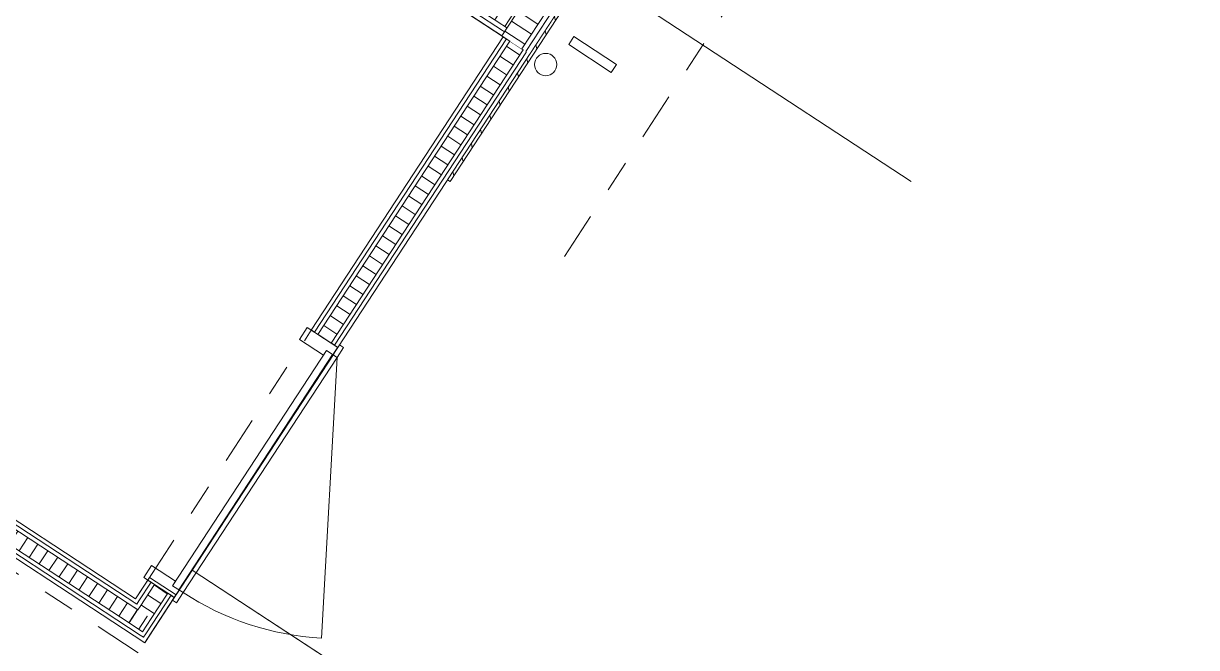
# Model space of a CAD drawing. Header units: metres. Extents: x 2696278.3 to 2696314, y 1245153.2 to 1245192.4.
# Drawn here: x 2696298.985 to 2696302.676, y 1245174.34 to 1245176.303 of the extents above; entities that cross this region are included whole.
import ezdxf

# ---------------------------------------------------------------- set-up
doc = ezdxf.new("R2010")
doc.units = ezdxf.units.M
doc.set_wipeout_variables(frame=1)
for name, pattern in [('000_hbf_Strichpunkt 3_1_1mm Achsen', [0.25, 0.15, -0.05, 0, -0.05]), ('Strichpunkt für MST 1_20', [0.25, 0.15, -0.05, 0, -0.05]), ('Wipeout_Contour', [10000, 0, -10000])]:
    doc.linetypes.add(name, pattern=pattern)
for name, color, linetype in [('010 Türen', 7, 'Continuous'), ('0_C22_Innenwandkonstruktion.3D', 7, 'Continuous'), ('0_C22_Innenwandkonstruktion.3D Bauteilschraffuren', 7, 'Continuous'), ('0_C22_Innenwandkonstruktion.3D Schichttrennlinien', 7, 'Continuous'), ('0_D80_Wasser-_ Gas-_ Druckluftanlage.3D', 7, 'Continuous'), ('0_E26_Absturzsicherung.3D', 7, 'Continuous'), ('0_G11_Feststehende Trennwand.3D', 7, 'Continuous'), ('0_G11_Feststehende Trennwand.3D Bauteilschraffuren', 7, 'Continuous'), ('0_G14_Innentür_ Innentor.3D', 7, 'Continuous'), ('0_G20_Bodenbelag.3D', 7, 'Continuous'), ('1_M01_Achsen.V', 7, 'Continuous'), ('1_R01_Raumstempel.V', 7, 'Continuous'), ('1_R01_Raumstempel.V Kontur', 7, 'Continuous')]:
    doc.layers.add(name, color=color, linetype=linetype)
pattern_1 = [(236.8, (2696295.289407, 1245171.756836), (0.03137867, -0.0205336), [])]
pattern_2 = [(326.8, (2696295.289407, 1245171.756836), (0.02053362, 0.03137866), [])]

msp = doc.modelspace()

# ---------------------------------------------------------------- linework, layer by layer
at = {"layer": '010 Türen', "color": 7, "linetype": 'Continuous', "lineweight": 13}
for q in [(2696299.4878, 1245174.5129), (2696299.9225, 1245174.37)]:
    msp.add_line((2696299.9719, 1245175.2526), q, dxfattribs=at)
msp.add_arc((2696299.9719, 1245175.2526), 0.884, 236.8, 266.8, dxfattribs=at)
at = {"layer": '0_G20_Bodenbelag.3D', "color": 255, "linetype": 'Wipeout_Contour', "lineweight": 18, "flags": 128}
for points in [[(2696306.9568, 1245182.4659), (2696310.5046, 1245180.1441), (2696308.6868, 1245177.3662), (2696305.1389, 1245179.6879), (2696303.6878, 1245177.4705), (2696303.1731, 1245176.6839), (2696303.1293, 1245176.617), (2696304.9869, 1245175.4014), (2696302.9719, 1245172.3221), (2696300.9428, 1245173.6499), (2696300.8825, 1245173.5579), (2696300.3678, 1245172.7713), (2696299.4972, 1245171.4409), (2696298.9491, 1245171.7995), (2696299.305, 1245172.3434), (2696297.757, 1245173.3564), (2696298.6974, 1245174.7935), (2696299.3668, 1245174.3555), (2696302.6974, 1245179.4451), (2696301.254, 1245180.3896), (2696303.9151, 1245184.4563)], [(2696299.9459, 1245175.2404), (2696299.4325, 1245174.4559), (2696299.3489, 1245174.5106), (2696299.3379, 1245174.4939), (2696297.9782, 1245175.3837), (2696299.1349, 1245177.1514), (2696300.4946, 1245176.2616), (2696299.8623, 1245175.2952)]]:
    msp.add_lwpolyline(points, close=True, dxfattribs=at)
at = {"layer": '1_R01_Raumstempel.V Kontur', "color": 21, "linetype": 'Continuous', "lineweight": 0, "true_color": 0xffa8a8, "flags": 128}
for points in [[(2696299.9615, 1245175.2661), (2696299.9624, 1245175.2655), (2696299.5161, 1245174.5835), (2696302.9653, 1245172.3265), (2696304.9803, 1245175.4057), (2696303.1293, 1245176.617), (2696303.195, 1245176.7174), (2696303.5998, 1245177.336), (2696302.0007, 1245178.3823)], [(2696297.8118, 1245173.4401), (2696297.757, 1245173.3564), (2696299.305, 1245172.3434), (2696298.9491, 1245171.7995), (2696299.4972, 1245171.4409), (2696300.9428, 1245173.6499), (2696299.5161, 1245174.5835), (2696299.3668, 1245174.3555), (2696298.6974, 1245174.7935)]]:
    msp.add_lwpolyline(points, close=True, dxfattribs=at)
at = {"layer": '1_R01_Raumstempel.V Kontur', "color": 41, "linetype": 'Continuous', "lineweight": 0, "true_color": 0xffd6a8, "flags": 128}
msp.add_lwpolyline([(2696297.9782, 1245175.3837), (2696299.3379, 1245174.4939), (2696299.3817, 1245174.5608), (2696299.4654, 1245174.5061), (2696299.9801, 1245175.2926), (2696299.8964, 1245175.3474), (2696300.4946, 1245176.2616), (2696299.1349, 1245177.1514)], close=True, dxfattribs=at)

# ---------------------------------------------------------------- next in the draw order: wipeouts: each hides what was drawn before it
at = {"color": 254, "linetype": 'Wipeout_Contour', "lineweight": 0, "ltscale": 25.466979}
msp.add_wipeout([(2696299.891, 1245175.339), (2696299.9014, 1245175.3322), (2696300.5051, 1245176.2547), (2696300.4946, 1245176.2616)], dxfattribs=at).dxf.layer = '0_C22_Innenwandkonstruktion.3D Bauteilschraffuren'
at = {"color": 254, "linetype": 'Wipeout_Contour', "lineweight": 0, "ltscale": 14.981645}
msp.add_wipeout([(2696299.3484, 1245174.4871), (2696299.3379, 1245174.4939), (2696299.3415, 1245174.4766)], dxfattribs=at).dxf.layer = '0_C22_Innenwandkonstruktion.3D Bauteilschraffuren'
at = {"color": 254, "linetype": 'Wipeout_Contour', "lineweight": 0, "ltscale": 14.829817}
msp.add_wipeout([(2696299.3737, 1245174.3659), (2696299.3632, 1245174.3728), (2696299.3668, 1245174.3555)], dxfattribs=at).dxf.layer = '0_C22_Innenwandkonstruktion.3D Bauteilschraffuren'

# ---------------------------------------------------------------- next in the draw order: linework, layer by layer
at = {"layer": '010 Türen', "color": 7, "linetype": 'Continuous', "lineweight": 13}
msp.add_line((2696299.8784, 1245175.3472), (2696299.8538, 1245175.3096), dxfattribs=at)

# ---------------------------------------------------------------- next in the draw order: wipeouts: each hides what was drawn before it
at = {"color": 254, "linetype": 'Wipeout_Contour', "lineweight": 0, "ltscale": 25.481736}
msp.add_wipeout([(2696300.5156, 1245176.2479), (2696300.5051, 1245176.2547), (2696299.9014, 1245175.3322), (2696299.9119, 1245175.3253)], dxfattribs=at).dxf.layer = '0_C22_Innenwandkonstruktion.3D Bauteilschraffuren'
at = {"color": 254, "linetype": 'Wipeout_Contour', "lineweight": 0, "ltscale": 14.959483}
msp.add_wipeout([(2696299.352, 1245174.4697), (2696299.3415, 1245174.4766), (2696299.3451, 1245174.4593)], dxfattribs=at).dxf.layer = '0_C22_Innenwandkonstruktion.3D Bauteilschraffuren'
at = {"color": 254, "linetype": 'Wipeout_Contour', "lineweight": 0, "ltscale": 14.851032}
msp.add_wipeout([(2696299.3701, 1245174.3832), (2696299.3596, 1245174.3901), (2696299.3632, 1245174.3728)], dxfattribs=at).dxf.layer = '0_C22_Innenwandkonstruktion.3D Bauteilschraffuren'

# ---------------------------------------------------------------- next in the draw order: wipeouts: each hides what was drawn before it
at = {"color": 254, "linetype": 'Wipeout_Contour', "lineweight": 0, "ltscale": 25.572183}
msp.add_wipeout([(2696299.9642, 1245175.2911), (2696299.9746, 1245175.2843), (2696300.5783, 1245176.2068), (2696300.5679, 1245176.2136)], dxfattribs=at).dxf.layer = '0_C22_Innenwandkonstruktion.3D Bauteilschraffuren'
at = {"color": 254, "linetype": 'Wipeout_Contour', "lineweight": 0, "ltscale": 14.928513}
msp.add_wipeout([(2696299.387, 1245174.4319), (2696299.3451, 1245174.4593), (2696299.3596, 1245174.3901)], dxfattribs=at).dxf.layer = '0_C22_Innenwandkonstruktion.3D Bauteilschraffuren'

# ---------------------------------------------------------------- next in the draw order: hatches: boundary and pattern name
at = {"layer": '0_C22_Innenwandkonstruktion.3D Bauteilschraffuren', "linetype": 'Continuous', "lineweight": 0, "true_color": 0x000000}
h = msp.add_hatch(dxfattribs=at)
h.set_pattern_fill('DÄMMSTOFF__ALLGEMEIN_VER_31', color=18, angle=-33.2, style=0, pattern_type=2)
h.set_pattern_definition(pattern_1)
h.paths.add_polyline_path([(2696299.387, 1245174.4319), (2696299.3451, 1245174.4593), (2696299.3596, 1245174.3901)])

# ---------------------------------------------------------------- next in the draw order: wipeouts: each hides what was drawn before it
at = {"color": 254, "linetype": 'Wipeout_Contour', "lineweight": 0, "ltscale": 25.556882}
msp.add_wipeout([(2696300.5679, 1245176.2136), (2696300.5574, 1245176.2205), (2696299.9537, 1245175.298), (2696299.9642, 1245175.2911)], dxfattribs=at).dxf.layer = '0_C22_Innenwandkonstruktion.3D Bauteilschraffuren'

# ---------------------------------------------------------------- next in the draw order: linework, layer by layer
at = {"layer": '010 Türen', "color": 7, "linetype": 'Continuous', "lineweight": 13}
for p, q in [((2696299.9291, 1245175.2603), (2696299.9384, 1245175.2745)), ((2696299.9384, 1245175.2745), (2696299.9719, 1245175.2526)), ((2696299.9384, 1245175.2745), (2696299.9719, 1245175.2526))]:
    msp.add_line(p, q, dxfattribs=at)

# ---------------------------------------------------------------- next in the draw order: wipeouts: each hides what was drawn before it
at = {"color": 254, "linetype": 'Wipeout_Contour', "lineweight": 0, "ltscale": 25.517522}
msp.add_wipeout([(2696299.9119, 1245175.3253), (2696299.9537, 1245175.298), (2696300.5574, 1245176.2205), (2696300.5156, 1245176.2479)], dxfattribs=at).dxf.layer = '0_C22_Innenwandkonstruktion.3D Bauteilschraffuren'
at = {"color": 254, "linetype": 'Wipeout_Contour', "lineweight": 0, "ltscale": 14.43626}
msp.add_wipeout([(2696299.3311, 1245174.4834), (2696299.3415, 1245174.4766), (2696299.3379, 1245174.4939)], dxfattribs=at).dxf.layer = '0_C22_Innenwandkonstruktion.3D Bauteilschraffuren'
at = {"color": 254, "linetype": 'Wipeout_Contour', "lineweight": 0, "ltscale": 14.315334}
msp.add_wipeout([(2696299.3564, 1245174.3623), (2696299.3668, 1245174.3555), (2696299.3632, 1245174.3728)], dxfattribs=at).dxf.layer = '0_C22_Innenwandkonstruktion.3D Bauteilschraffuren'

# ---------------------------------------------------------------- next in the draw order: hatches: boundary and pattern name
at = {"layer": '0_C22_Innenwandkonstruktion.3D Bauteilschraffuren', "linetype": 'Continuous', "lineweight": 0, "true_color": 0x000000}
h = msp.add_hatch(dxfattribs=at)
h.set_pattern_fill('DÄMMSTOFF__ALLGEMEIN_VER_31', color=18, angle=-33.2, style=0, pattern_type=2)
h.set_pattern_definition(pattern_2)
h.paths.add_polyline_path([(2696299.9119, 1245175.3253), (2696299.9537, 1245175.298), (2696300.5574, 1245176.2205), (2696300.5156, 1245176.2479)])

# ---------------------------------------------------------------- next in the draw order: linework, layer by layer
at = {"layer": '010 Türen', "color": 7, "linetype": 'Continuous', "lineweight": 13}
for p, q in [((2696299.9746, 1245175.2843), (2696299.8784, 1245175.3472)), ((2696299.9014, 1245175.3322), (2696299.891, 1245175.339)), ((2696299.9014, 1245175.3322), (2696299.891, 1245175.339)), ((2696299.9119, 1245175.3253), (2696299.9014, 1245175.3322)), ((2696299.9119, 1245175.3253), (2696299.9014, 1245175.3322)), ((2696299.9537, 1245175.298), (2696299.9119, 1245175.3253)), ((2696299.9537, 1245175.298), (2696299.9119, 1245175.3253)), ((2696299.8538, 1245175.3096), (2696299.9291, 1245175.2603)), ((2696299.9642, 1245175.2911), (2696299.9537, 1245175.298)), ((2696299.9642, 1245175.2911), (2696299.9537, 1245175.298)), ((2696299.9746, 1245175.2843), (2696299.9642, 1245175.2911)), ((2696299.9746, 1245175.2843), (2696299.9642, 1245175.2911)), ((2696299.9801, 1245175.2926), (2696299.9746, 1245175.2843)), ((2696299.9927, 1245175.2844), (2696299.9801, 1245175.2926)), ((2696299.9719, 1245175.2526), (2696299.9927, 1245175.2844))]:
    msp.add_line(p, q, dxfattribs=at)
at = {"layer": '0_C22_Innenwandkonstruktion.3D', "color": 7, "linetype": 'Continuous', "lineweight": 13}
for p, q in [((2696299.9014, 1245175.3322), (2696299.891, 1245175.339)), ((2696299.9119, 1245175.3253), (2696299.9014, 1245175.3322)), ((2696299.9537, 1245175.298), (2696299.9119, 1245175.3253)), ((2696299.9642, 1245175.2911), (2696299.9537, 1245175.298)), ((2696299.9746, 1245175.2843), (2696299.9642, 1245175.2911))]:
    msp.add_line(p, q, dxfattribs=at)
at = {"layer": '0_C22_Innenwandkonstruktion.3D', "color": 7, "linetype": 'Continuous', "lineweight": 13, "flags": 128}
for points in [[(2696300.4946, 1245176.2616), (2696299.891, 1245175.339)], [(2696300.4946, 1245176.2616), (2696300.5051, 1245176.2547)], [(2696300.5051, 1245176.2547), (2696300.5156, 1245176.2479)], [(2696300.5532, 1245176.2232), (2696300.5574, 1245176.2205)], [(2696300.5658, 1245176.215), (2696300.5679, 1245176.2136)], [(2696299.9746, 1245175.2843), (2696300.5783, 1245176.2068)]]:
    msp.add_lwpolyline(points, dxfattribs=at)
at = {"layer": '0_C22_Innenwandkonstruktion.3D Schichttrennlinien', "color": 7, "linetype": 'Continuous', "lineweight": 5}
for p, q in [((2696300.5051, 1245176.2547), (2696299.9014, 1245175.3322)), ((2696300.5156, 1245176.2479), (2696299.9119, 1245175.3253)), ((2696299.9537, 1245175.298), (2696300.5574, 1245176.2205)), ((2696299.9642, 1245175.2911), (2696300.5679, 1245176.2136))]:
    msp.add_line(p, q, dxfattribs=at)

# ---------------------------------------------------------------- next in the draw order: wipeouts: each hides what was drawn before it
at = {"color": 254, "linetype": 'Wipeout_Contour', "lineweight": 0, "ltscale": 19.133959}
msp.add_wipeout([(2696299.3379, 1245174.4939), (2696298.7522, 1245174.8772), (2696298.7453, 1245174.8667), (2696299.3311, 1245174.4834)], dxfattribs=at).dxf.layer = '0_C22_Innenwandkonstruktion.3D Bauteilschraffuren'

# ---------------------------------------------------------------- next in the draw order: wipeouts: each hides what was drawn before it
at = {"color": 254, "linetype": 'Wipeout_Contour', "lineweight": 0, "ltscale": 27.120094}
msp.add_wipeout([(2696299.1349, 1245177.1514), (2696300.5532, 1245176.2232), (2696300.5614, 1245176.2358), (2696299.1431, 1245177.1639)], dxfattribs=at).dxf.layer = '0_C22_Innenwandkonstruktion.3D Bauteilschraffuren'
at = {"color": 254, "linetype": 'Wipeout_Contour', "lineweight": 0, "ltscale": 14.41846}
msp.add_wipeout([(2696299.3347, 1245174.4661), (2696299.3451, 1245174.4593), (2696299.3415, 1245174.4766)], dxfattribs=at).dxf.layer = '0_C22_Innenwandkonstruktion.3D Bauteilschraffuren'

# ---------------------------------------------------------------- next in the draw order: wipeouts: each hides what was drawn before it
at = {"color": 254, "linetype": 'Wipeout_Contour', "lineweight": 0, "ltscale": 27.178846}
msp.add_wipeout([(2696299.1431, 1245177.1639), (2696300.5614, 1245176.2358), (2696300.5696, 1245176.2483), (2696299.1513, 1245177.1765)], dxfattribs=at).dxf.layer = '0_C22_Innenwandkonstruktion.3D Bauteilschraffuren'
at = {"color": 254, "linetype": 'Wipeout_Contour', "lineweight": 0, "ltscale": 19.095581}
msp.add_wipeout([(2696299.3415, 1245174.4766), (2696298.7453, 1245174.8667), (2696298.7385, 1245174.8563), (2696299.3347, 1245174.4661)], dxfattribs=at).dxf.layer = '0_C22_Innenwandkonstruktion.3D Bauteilschraffuren'

# ---------------------------------------------------------------- next in the draw order: wipeouts: each hides what was drawn before it
at = {"color": 254, "linetype": 'Wipeout_Contour', "lineweight": 0, "ltscale": 27.305451}
msp.add_wipeout([(2696300.597, 1245176.2902), (2696299.1787, 1245177.2183), (2696299.1513, 1245177.1765), (2696300.5696, 1245176.2483)], dxfattribs=at).dxf.layer = '0_C22_Innenwandkonstruktion.3D Bauteilschraffuren'
at = {"color": 254, "linetype": 'Wipeout_Contour', "lineweight": 0, "ltscale": 18.867483}
msp.add_wipeout([(2696299.3632, 1245174.3728), (2696298.7043, 1245174.804), (2696298.6974, 1245174.7935), (2696299.3564, 1245174.3623)], dxfattribs=at).dxf.layer = '0_C22_Innenwandkonstruktion.3D Bauteilschraffuren'

# ---------------------------------------------------------------- next in the draw order: hatches: boundary and pattern name
at = {"layer": '0_C22_Innenwandkonstruktion.3D Bauteilschraffuren', "linetype": 'Continuous', "lineweight": 0, "true_color": 0x000000}
h = msp.add_hatch(dxfattribs=at)
h.set_pattern_fill('DÄMMSTOFF__ALLGEMEIN_VER_31', color=18, angle=-33.2, style=0, pattern_type=2)
h.set_pattern_definition([(236.8, (2696295.289407, 1245171.756836), (0.03137867, -0.02053361), [])])
h.paths.add_polyline_path([(2696300.597, 1245176.2902), (2696299.1787, 1245177.2183), (2696299.1513, 1245177.1765), (2696300.5696, 1245176.2483)])

# ---------------------------------------------------------------- next in the draw order: linework, layer by layer
at = {"layer": '0_C22_Innenwandkonstruktion.3D', "color": 7, "linetype": 'Continuous', "lineweight": 13, "flags": 128}
for points in [[(2696300.597, 1245176.2902), (2696299.1787, 1245177.2183)], [(2696299.1349, 1245177.1514), (2696300.5532, 1245176.2232)], [(2696300.5532, 1245176.2232), (2696300.597, 1245176.2902)]]:
    msp.add_lwpolyline(points, dxfattribs=at)
at = {"layer": '0_C22_Innenwandkonstruktion.3D Schichttrennlinien', "color": 7, "linetype": 'Continuous', "lineweight": 5}
for p, q in [((2696299.1513, 1245177.1765), (2696300.5696, 1245176.2483)), ((2696299.1431, 1245177.1639), (2696300.5614, 1245176.2358))]:
    msp.add_line(p, q, dxfattribs=at)

# ---------------------------------------------------------------- next in the draw order: wipeouts: each hides what was drawn before it
at = {"color": 254, "linetype": 'Wipeout_Contour', "lineweight": 0, "ltscale": 14.332081}
msp.add_wipeout([(2696299.3528, 1245174.3796), (2696299.3632, 1245174.3728), (2696299.3596, 1245174.3901)], dxfattribs=at).dxf.layer = '0_C22_Innenwandkonstruktion.3D Bauteilschraffuren'

# ---------------------------------------------------------------- next in the draw order: wipeouts: each hides what was drawn before it
at = {"color": 254, "linetype": 'Wipeout_Contour', "lineweight": 0, "ltscale": 23.192048}
msp.add_wipeout([(2696297.9713, 1245175.3732), (2696299.3731, 1245177.5153), (2696299.1639, 1245177.6522), (2696297.7621, 1245175.5101)], dxfattribs=at).dxf.layer = '0_C22_Innenwandkonstruktion.3D Bauteilschraffuren'
at = {"color": 254, "linetype": 'Wipeout_Contour', "lineweight": 0, "ltscale": 28.57531}
msp.add_wipeout([(2696300.5783, 1245176.2068), (2696300.8302, 1245176.5917), (2696300.8176, 1245176.5999), (2696300.5658, 1245176.215)], dxfattribs=at).dxf.layer = '0_C22_Innenwandkonstruktion.3D Bauteilschraffuren'
at = {"color": 254, "linetype": 'Wipeout_Contour', "lineweight": 0, "ltscale": 18.905238}
msp.add_wipeout([(2696299.3596, 1245174.3901), (2696298.7111, 1245174.8144), (2696298.7043, 1245174.804), (2696299.3528, 1245174.3796)], dxfattribs=at).dxf.layer = '0_C22_Innenwandkonstruktion.3D Bauteilschraffuren'

# ---------------------------------------------------------------- next in the draw order: linework, layer by layer
at = {"layer": '0_C22_Innenwandkonstruktion.3D', "color": 7, "linetype": 'Continuous', "lineweight": 13, "flags": 128}
msp.add_lwpolyline([(2696299.3668, 1245174.3555), (2696299.3737, 1245174.3659)], dxfattribs=at)

# ---------------------------------------------------------------- next in the draw order: wipeouts: each hides what was drawn before it
at = {"color": 254, "linetype": 'Wipeout_Contour', "lineweight": 0, "ltscale": 28.502219}
msp.add_wipeout([(2696300.7887, 1245176.583), (2696300.5532, 1245176.2232), (2696300.5658, 1245176.215), (2696300.8012, 1245176.5748)], dxfattribs=at).dxf.layer = '0_C22_Innenwandkonstruktion.3D Bauteilschraffuren'
at = {"color": 254, "linetype": 'Wipeout_Contour', "lineweight": 0, "ltscale": 14.348511}
msp.add_wipeout([(2696299.3178, 1245174.4175), (2696299.3596, 1245174.3901), (2696299.3451, 1245174.4593)], dxfattribs=at).dxf.layer = '0_C22_Innenwandkonstruktion.3D Bauteilschraffuren'

# ---------------------------------------------------------------- next in the draw order: hatches: boundary and pattern name
at = {"layer": '0_C22_Innenwandkonstruktion.3D Bauteilschraffuren', "linetype": 'Continuous', "lineweight": 0, "true_color": 0x000000}
h = msp.add_hatch(dxfattribs=at)
h.set_pattern_fill('DÄMMSTOFF__ALLGEMEIN_VER_31', color=18, angle=-33.2, style=0, pattern_type=2)
h.set_pattern_definition(pattern_1)
h.paths.add_polyline_path([(2696299.3178, 1245174.4175), (2696299.3596, 1245174.3901), (2696299.3451, 1245174.4593)])

# ---------------------------------------------------------------- next in the draw order: linework, layer by layer
at = {"layer": '0_C22_Innenwandkonstruktion.3D Schichttrennlinien', "color": 7, "linetype": 'Continuous', "lineweight": 5}
for p, q in [((2696299.3528, 1245174.3796), (2696299.3632, 1245174.3728)), ((2696299.3632, 1245174.3728), (2696299.3701, 1245174.3832))]:
    msp.add_line(p, q, dxfattribs=at)

# ---------------------------------------------------------------- next in the draw order: wipeouts: each hides what was drawn before it
at = {"color": 254, "linetype": 'Wipeout_Contour', "lineweight": 0, "ltscale": 28.357069}
msp.add_wipeout([(2696300.6985, 1245176.5823), (2696300.4905, 1245176.2643), (2696300.5532, 1245176.2232), (2696300.7613, 1245176.5412)], dxfattribs=at).dxf.layer = '0_C22_Innenwandkonstruktion.3D Bauteilschraffuren'

# ---------------------------------------------------------------- next in the draw order: hatches: boundary and pattern name
at = {"layer": '0_C22_Innenwandkonstruktion.3D Bauteilschraffuren', "linetype": 'Continuous', "lineweight": 0, "true_color": 0x000000}
h = msp.add_hatch(dxfattribs=at)
h.set_pattern_fill('DÄMMSTOFF__ALLGEMEIN_VER_31', color=18, angle=-33.2, style=0, pattern_type=2)
h.set_pattern_definition(pattern_2)
h.paths.add_polyline_path([(2696300.6985, 1245176.5823), (2696300.4905, 1245176.2643), (2696300.5532, 1245176.2232), (2696300.7613, 1245176.5412)])

# ---------------------------------------------------------------- next in the draw order: linework, layer by layer
at = {"layer": '0_C22_Innenwandkonstruktion.3D', "color": 7, "linetype": 'Continuous', "lineweight": 13, "flags": 128}
for points in [[(2696300.6985, 1245176.5823), (2696300.4905, 1245176.2643)], [(2696300.5783, 1245176.2068), (2696300.8302, 1245176.5917)], [(2696300.4905, 1245176.2643), (2696300.5156, 1245176.2479)], [(2696300.5532, 1245176.2232), (2696300.5574, 1245176.2205)], [(2696300.5658, 1245176.215), (2696300.5679, 1245176.2136)]]:
    msp.add_lwpolyline(points, dxfattribs=at)
at = {"layer": '0_C22_Innenwandkonstruktion.3D Schichttrennlinien', "color": 7, "linetype": 'Continuous', "lineweight": 5}
for p, q in [((2696300.5532, 1245176.2232), (2696300.7613, 1245176.5412)), ((2696300.5658, 1245176.215), (2696300.8012, 1245176.5748))]:
    msp.add_line(p, q, dxfattribs=at)

# ---------------------------------------------------------------- next in the draw order: wipeouts: each hides what was drawn before it
at = {"color": 254, "linetype": 'Wipeout_Contour', "lineweight": 0, "ltscale": 18.984302}
msp.add_wipeout([(2696299.3451, 1245174.4593), (2696298.7385, 1245174.8563), (2696298.7111, 1245174.8144), (2696299.3178, 1245174.4175)], dxfattribs=at).dxf.layer = '0_C22_Innenwandkonstruktion.3D Bauteilschraffuren'

# ---------------------------------------------------------------- next in the draw order: hatches: boundary and pattern name
at = {"layer": '0_C22_Innenwandkonstruktion.3D Bauteilschraffuren', "linetype": 'Continuous', "lineweight": 0, "true_color": 0x000000}
h = msp.add_hatch(dxfattribs=at)
h.set_pattern_fill('DÄMMSTOFF__ALLGEMEIN_VER_31', color=18, angle=-33.2, style=0, pattern_type=2)
h.set_pattern_definition(pattern_1)
h.paths.add_polyline_path([(2696299.3451, 1245174.4593), (2696298.7385, 1245174.8563), (2696298.7111, 1245174.8144), (2696299.3178, 1245174.4175)])

# ---------------------------------------------------------------- next in the draw order: linework, layer by layer
at = {"layer": '0_C22_Innenwandkonstruktion.3D', "color": 7, "linetype": 'Continuous', "lineweight": 13, "flags": 128}
for points in [[(2696299.3379, 1245174.4939), (2696298.7522, 1245174.8772)], [(2696298.6974, 1245174.7935), (2696299.3668, 1245174.3555)]]:
    msp.add_lwpolyline(points, dxfattribs=at)
at = {"layer": '0_C22_Innenwandkonstruktion.3D Schichttrennlinien', "color": 7, "linetype": 'Continuous', "lineweight": 5}
for p, q in [((2696299.3451, 1245174.4593), (2696298.7385, 1245174.8563)), ((2696299.3415, 1245174.4766), (2696298.7453, 1245174.8667)), ((2696298.7111, 1245174.8144), (2696299.3178, 1245174.4175)), ((2696298.7043, 1245174.804), (2696299.3528, 1245174.3796)), ((2696299.3415, 1245174.4766), (2696299.3484, 1245174.4871)), ((2696299.3451, 1245174.4593), (2696299.352, 1245174.4697)), ((2696299.3178, 1245174.4175), (2696299.3596, 1245174.3901)), ((2696299.3596, 1245174.3901), (2696299.387, 1245174.4319))]:
    msp.add_line(p, q, dxfattribs=at)

# ---------------------------------------------------------------- next in the draw order: wipeouts: each hides what was drawn before it
at = {"color": 254, "linetype": 'Wipeout_Contour', "lineweight": 0, "ltscale": 30.564145}
msp.add_wipeout([(2696300.328, 1245175.806), (2696301.6709, 1245177.8582), (2696301.6626, 1245177.8637), (2696300.3196, 1245175.8114)], dxfattribs=at).dxf.layer = '0_G11_Feststehende Trennwand.3D Bauteilschraffuren'

# ---------------------------------------------------------------- next in the draw order: hatches: boundary and pattern name
at = {"layer": '0_G11_Feststehende Trennwand.3D Bauteilschraffuren', "linetype": 'Continuous', "lineweight": 0, "true_color": 0x000000}
h = msp.add_hatch(dxfattribs=at)
h.set_pattern_fill('FEUERFESTER_STEIN_0001', color=18, angle=-33.2, style=0, pattern_type=2)
h.set_pattern_definition([(101.8, (2696295.289407, 1245171.756836), (0.03670753, 0.0076686), [])])
h.paths.add_polyline_path([(2696300.328, 1245175.806), (2696301.6709, 1245177.8582), (2696301.6626, 1245177.8637), (2696300.3196, 1245175.8114)])

# ---------------------------------------------------------------- next in the draw order: linework, layer by layer
at = {"layer": '0_D80_Wasser-_ Gas-_ Druckluftanlage.3D', "color": 7, "linetype": 'Continuous', "lineweight": 13}
msp.add_circle((2696300.6286, 1245176.1741), 0.035, dxfattribs=at)
at = {"layer": '0_G11_Feststehende Trennwand.3D', "color": 7, "linetype": 'Continuous', "lineweight": 13, "flags": 128}
for points in [[(2696301.6626, 1245177.8637), (2696300.3196, 1245175.8114)], [(2696300.328, 1245175.806), (2696301.6709, 1245177.8582)], [(2696300.3196, 1245175.8114), (2696300.328, 1245175.806)]]:
    msp.add_lwpolyline(points, dxfattribs=at)

# ---------------------------------------------------------------- next in the draw order: wipeouts: each hides what was drawn before it
at = {"color": 254, "linetype": 'Wipeout_Contour', "lineweight": 0, "ltscale": 19.782314}
msp.add_wipeout([(2696299.3762, 1245174.5525), (2696299.3379, 1245174.4939), (2696299.3484, 1245174.4871), (2696299.3867, 1245174.5456)], dxfattribs=at).dxf.layer = '0_C22_Innenwandkonstruktion.3D Bauteilschraffuren'

# ---------------------------------------------------------------- next in the draw order: wipeouts: each hides what was drawn before it
at = {"color": 254, "linetype": 'Wipeout_Contour', "lineweight": 0, "ltscale": 19.777669}
msp.add_wipeout([(2696299.3415, 1245174.4766), (2696299.352, 1245174.4697), (2696299.3972, 1245174.5388), (2696299.3867, 1245174.5456)], dxfattribs=at).dxf.layer = '0_C22_Innenwandkonstruktion.3D Bauteilschraffuren'
at = {"color": 254, "linetype": 'Wipeout_Contour', "lineweight": 0, "ltscale": 28.332989}
msp.add_wipeout([(2696300.8343, 1245176.1492), (2696300.7008, 1245176.2375), (2696300.7174, 1245176.2625), (2696300.8508, 1245176.1742)], dxfattribs=at).dxf.layer = '0_G14_Innentür_ Innentor.3D'

# ---------------------------------------------------------------- next in the draw order: linework, layer by layer
at = {"layer": '010 Türen', "color": 7, "linetype": 'Continuous', "lineweight": 13}
msp.add_line((2696299.3637, 1245174.5607), (2696299.3883, 1245174.5983), dxfattribs=at)
at = {"layer": '0_E26_Absturzsicherung.3D', "color": 7, "linetype": 'Strichpunkt für MST 1_20', "lineweight": 13}
msp.add_line((2696300.6878, 1245175.5705), (2696302.0307, 1245177.6228), dxfattribs=at)
at = {"layer": '0_G14_Innentür_ Innentor.3D', "color": 7, "linetype": 'Continuous', "lineweight": 13, "flags": 128}
msp.add_lwpolyline([(2696300.8343, 1245176.1492), (2696300.7008, 1245176.2375), (2696300.7174, 1245176.2625), (2696300.8508, 1245176.1742)], close=True, dxfattribs=at)
at = {"layer": '1_R01_Raumstempel.V', "color": 7, "linetype": 'Continuous', "lineweight": 18, "flags": 128}
msp.add_lwpolyline([(2696301.7789, 1245175.8066), (2696300.4839, 1245176.654)], dxfattribs=at)

# ---------------------------------------------------------------- next in the draw order: wipeouts: each hides what was drawn before it
at = {"color": 254, "linetype": 'Wipeout_Contour', "lineweight": 0, "ltscale": 19.753029}
msp.add_wipeout([(2696299.3632, 1245174.3728), (2696299.3737, 1245174.3659), (2696299.4599, 1245174.4977), (2696299.4495, 1245174.5046)], dxfattribs=at).dxf.layer = '0_C22_Innenwandkonstruktion.3D Bauteilschraffuren'

# ---------------------------------------------------------------- next in the draw order: wipeouts: each hides what was drawn before it
at = {"color": 254, "linetype": 'Wipeout_Contour', "lineweight": 0, "ltscale": 19.756749}
msp.add_wipeout([(2696299.3596, 1245174.3901), (2696299.3701, 1245174.3832), (2696299.4495, 1245174.5046), (2696299.439, 1245174.5114)], dxfattribs=at).dxf.layer = '0_C22_Innenwandkonstruktion.3D Bauteilschraffuren'

# ---------------------------------------------------------------- next in the draw order: linework, layer by layer
at = {"layer": '010 Türen', "color": 7, "linetype": '000_hbf_Strichpunkt 3_1_1mm Achsen', "lineweight": 13}
msp.add_line((2696299.4599, 1245174.4977), (2696299.9746, 1245175.2843), dxfattribs=at)
at = {"layer": '010 Türen', "color": 7, "linetype": 'Continuous', "lineweight": 13}
msp.add_line((2696299.4878, 1245174.5129), (2696299.467, 1245174.4811), dxfattribs=at)
at = {"layer": '0_C22_Innenwandkonstruktion.3D Schichttrennlinien', "color": 7, "linetype": 'Continuous', "lineweight": 5}
msp.add_line((2696299.3632, 1245174.3728), (2696299.3701, 1245174.3832), dxfattribs=at)

# ---------------------------------------------------------------- next in the draw order: wipeouts: each hides what was drawn before it
at = {"color": 254, "linetype": 'Wipeout_Contour', "lineweight": 0, "ltscale": 19.799897}
msp.add_wipeout([(2696299.3972, 1245174.5388), (2696299.3451, 1245174.4593), (2696299.387, 1245174.4319), (2696299.439, 1245174.5114)], dxfattribs=at).dxf.layer = '0_C22_Innenwandkonstruktion.3D Bauteilschraffuren'

# ---------------------------------------------------------------- next in the draw order: hatches: boundary and pattern name
at = {"layer": '0_C22_Innenwandkonstruktion.3D Bauteilschraffuren', "linetype": 'Continuous', "lineweight": 0, "true_color": 0xffffff}
h = msp.add_hatch(dxfattribs=at)
h.set_pattern_fill('DÄMMSTOFF__ALLGEMEIN_VER_31', angle=-33.2, style=0, pattern_type=2)
h.set_pattern_definition([(56.8, (2696295.289407, 1245171.756836), (-0.03137866, 0.02053362), [])])
h.paths.add_polyline_path([(2696299.9384, 1245175.2745), (2696299.4543, 1245174.5348), (2696299.4878, 1245174.5129), (2696299.9719, 1245175.2526)])
at = {"layer": '0_C22_Innenwandkonstruktion.3D Bauteilschraffuren', "linetype": 'Continuous', "lineweight": 0, "true_color": 0x000000}
h = msp.add_hatch(dxfattribs=at)
h.set_pattern_fill('DÄMMSTOFF__ALLGEMEIN_VER_31', color=18, angle=-33.2, style=0, pattern_type=2)
h.set_pattern_definition(pattern_2)
h.paths.add_polyline_path([(2696299.3972, 1245174.5388), (2696299.3451, 1245174.4593), (2696299.387, 1245174.4319), (2696299.439, 1245174.5114)])

# ---------------------------------------------------------------- next in the draw order: linework, layer by layer
at = {"layer": '010 Türen', "color": 7, "linetype": '000_hbf_Strichpunkt 3_1_1mm Achsen', "lineweight": 13}
msp.add_line((2696299.3762, 1245174.5525), (2696299.891, 1245175.339), dxfattribs=at)
at = {"layer": '010 Türen', "color": 7, "linetype": 'Continuous', "lineweight": 13}
for p, q in [((2696299.4543, 1245174.5348), (2696299.9384, 1245175.2745)), ((2696299.3883, 1245174.5983), (2696299.4636, 1245174.5491)), ((2696299.4599, 1245174.4977), (2696299.3637, 1245174.5607)), ((2696299.3867, 1245174.5456), (2696299.3762, 1245174.5525)), ((2696299.3867, 1245174.5456), (2696299.3762, 1245174.5525)), ((2696299.4636, 1245174.5491), (2696299.4543, 1245174.5348)), ((2696299.3972, 1245174.5388), (2696299.3867, 1245174.5456)), ((2696299.3972, 1245174.5388), (2696299.3867, 1245174.5456)), ((2696299.439, 1245174.5114), (2696299.3972, 1245174.5388)), ((2696299.439, 1245174.5114), (2696299.3972, 1245174.5388)), ((2696299.4495, 1245174.5046), (2696299.439, 1245174.5114)), ((2696299.4495, 1245174.5046), (2696299.439, 1245174.5114)), ((2696299.4543, 1245174.5348), (2696299.4878, 1245174.5129)), ((2696299.4878, 1245174.5129), (2696299.4543, 1245174.5348)), ((2696299.4599, 1245174.4977), (2696299.4495, 1245174.5046)), ((2696299.4599, 1245174.4977), (2696299.4495, 1245174.5046)), ((2696299.4544, 1245174.4893), (2696299.4599, 1245174.4977)), ((2696299.467, 1245174.4811), (2696299.4544, 1245174.4893))]:
    msp.add_line(p, q, dxfattribs=at)
at = {"layer": '0_C22_Innenwandkonstruktion.3D', "color": 7, "linetype": 'Continuous', "lineweight": 13}
for p, q in [((2696299.3867, 1245174.5456), (2696299.3762, 1245174.5525)), ((2696299.3972, 1245174.5388), (2696299.3867, 1245174.5456)), ((2696299.439, 1245174.5114), (2696299.3972, 1245174.5388)), ((2696299.4495, 1245174.5046), (2696299.439, 1245174.5114)), ((2696299.4599, 1245174.4977), (2696299.4495, 1245174.5046))]:
    msp.add_line(p, q, dxfattribs=at)
at = {"layer": '0_C22_Innenwandkonstruktion.3D', "color": 7, "linetype": 'Continuous', "lineweight": 13, "flags": 128}
for points in [[(2696299.3762, 1245174.5525), (2696299.3379, 1245174.4939)], [(2696299.3737, 1245174.3659), (2696299.4599, 1245174.4977)]]:
    msp.add_lwpolyline(points, dxfattribs=at)
at = {"layer": '0_C22_Innenwandkonstruktion.3D Schichttrennlinien', "color": 7, "linetype": 'Continuous', "lineweight": 5}
for p, q in [((2696299.3867, 1245174.5456), (2696299.3484, 1245174.4871)), ((2696299.3972, 1245174.5388), (2696299.352, 1245174.4697)), ((2696299.387, 1245174.4319), (2696299.439, 1245174.5114)), ((2696299.3415, 1245174.4766), (2696299.3484, 1245174.4871)), ((2696299.3701, 1245174.3832), (2696299.4495, 1245174.5046)), ((2696299.3451, 1245174.4593), (2696299.352, 1245174.4697)), ((2696299.3596, 1245174.3901), (2696299.387, 1245174.4319))]:
    msp.add_line(p, q, dxfattribs=at)
at = {"layer": '1_M01_Achsen.V', "color": 7, "linetype": '000_hbf_Strichpunkt 3_1_1mm Achsen', "lineweight": 13}
msp.add_line((2696305.7475, 1245170.1352), (2696289.849, 1245180.5389), dxfattribs=at)
msp.add_line((2696305.7475, 1245170.1352), (2696289.849, 1245180.5389), dxfattribs=at)

doc.saveas('drawing.dxf')
